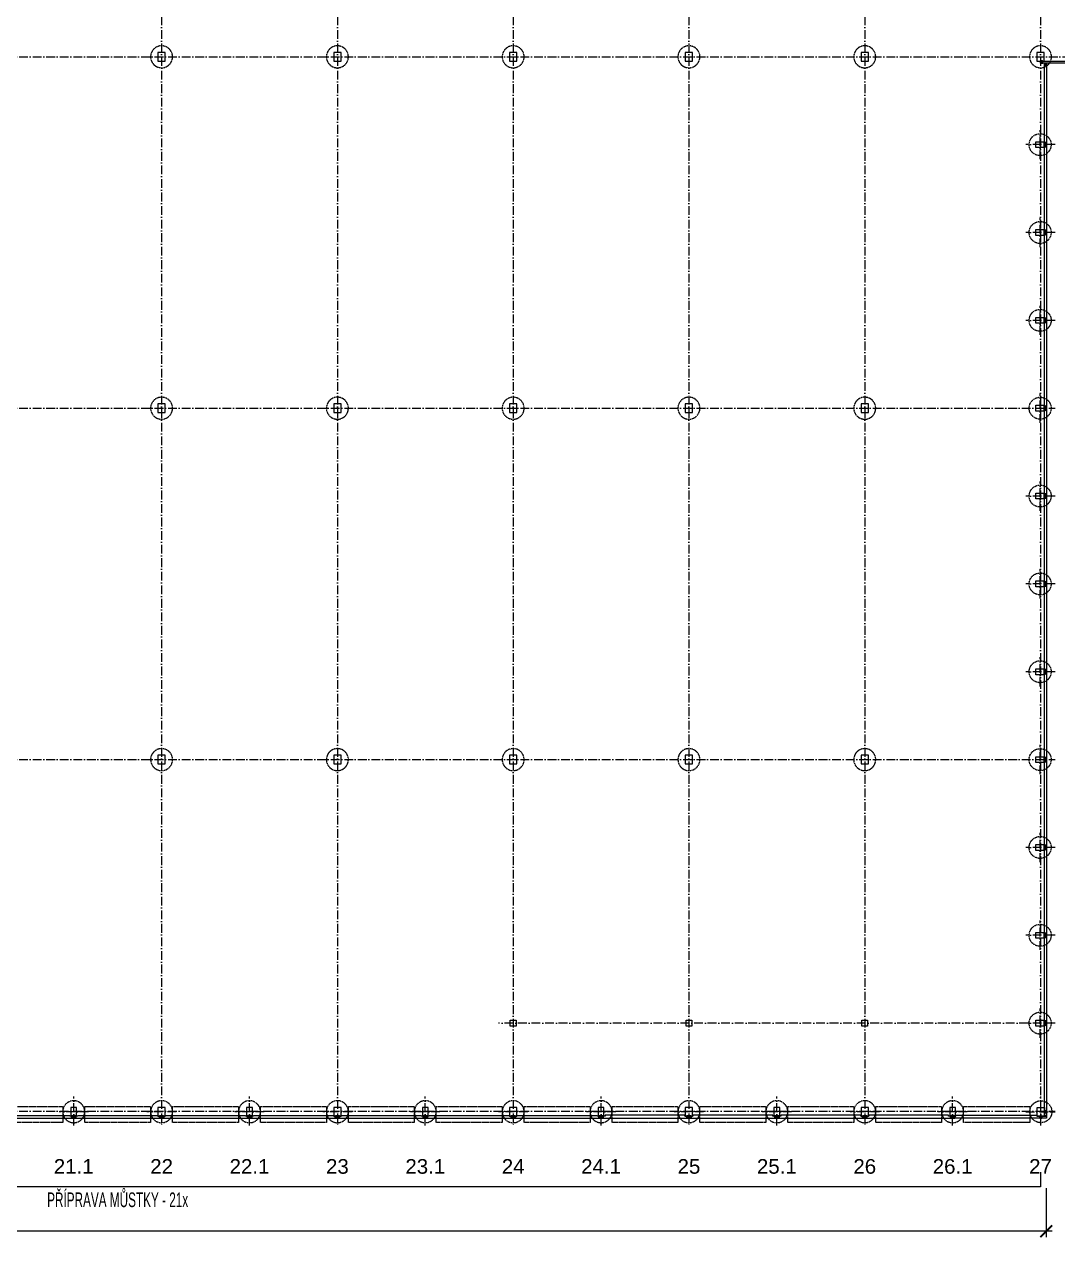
# Model space of a CAD drawing. Header units: millimetres. Extents: x 325046 to 1268204, y 1875583 to 2761998.
# Drawn here: x 948704 to 1019254, y 2216594 to 2299471 of the extents above; entities that cross this region are included whole.
import ezdxf
from ezdxf.enums import TextEntityAlignment as Align

# ---------------------------------------------------------------- set-up
doc = ezdxf.new("R2010")
doc.units = ezdxf.units.MM
doc.header["$LTSCALE"] = 100
doc.header["$PDMODE"] = 65
for name, pattern in [('ACAD_ISO10W100', [18.5, 12, -3, 0.5, -3]), ('DASHDOT', [1, 0.5, -0.25, 0, -0.25]), ('DASHED', [0.75, 0.5, -0.25])]:
    doc.linetypes.add(name, pattern=pattern)
for name, color, linetype in [('005', 9, 'Continuous'), ('025', 1, 'Continuous'), ('035', 7, 'Continuous'), ('070', 6, 'Continuous'), ('KOTY', 2, 'Continuous'), ('Kóty osové', 5, 'Continuous')]:
    doc.layers.add(name, color=color, linetype=linetype)
doc.layers.add('Objekty - osy', color=5, linetype='ACAD_ISO10W100', lineweight=20)
doc.layers.add('Popis OS', color=7, linetype='Continuous', true_color=0xbd0a5d)
doc.layers.add('Příprava na dock', color=7, linetype='Continuous', true_color=0x616161)
doc.styles.add('ARIL-TENKÝ', font='arial.ttf')
doc.dimstyles.new('400', dxfattribs={"dimscale": 400, "dimtxt": 2.5, "dimasz": 2, "dimexe": 1, "dimexo": 12, "dimgap": 1, "dimtad": 1, "dimdec": 0, "dimzin": 0, "dimdsep": 46, "dimtxsty": 'ARIL-TENKÝ', "dimblk": 'ARCHTICK', "dimcen": 4, "dimdle": 1, "dimclrd": 256, "dimclre": 256, "dimclrt": 7, "dimadec": 0, "dimazin": 0, "dimtfac": 1, "dimtdec": 0, "dimtix": 1, "dimtofl": 0, "dimtmove": 0, "dimatfit": 0, "dimldrblk": 'OBLIQUE', "dimfxl": 1, "dimtolj": 1, "dimtzin": 0, "dimlwd": -1, "dimlwe": -1, "dimarcsym": 0})
pattern_1 = [(45, (5586535.7, -4538179.3), (22.09708691, -22.09708691), [])]
pattern_2 = [(45, (5086985.628, -4743861.954), (22.09708691, -22.09708691), [])]

# ---------------------------------------------------------------- blocks, each defined once
blk = doc.blocks.new('H1 PU')
at = {"layer": 'Příprava na dock', "linetype": 'DASHED', "ltscale": 1.5}
blk.add_circle((1537736, -4876565), 750, dxfattribs=at)
blk = doc.blocks.new('ZN15_PU')
at = {"layer": '005'}
h = blk.add_hatch(dxfattribs=at)
h.set_pattern_fill('ANSI31', color=256, scale=250, angle=90)
h.set_pattern_definition(pattern_1)
edge = h.paths.add_edge_path()
edge.add_line((1326099, -5523250), (1326099, -5523131))
edge.add_line((1326099, -5523131), (1326219, -5523131))
edge.add_line((1326219, -5523133), (1326219, -5523251))
edge.add_line((1326219, -5523251), (1326099, -5523251))
h = blk.add_hatch(dxfattribs=at)
h.set_pattern_fill('ANSI31', color=256, scale=250, angle=90)
h.set_pattern_definition(pattern_1)
edge = h.paths.add_edge_path()
edge.add_line((1332059, -5523241), (1332059, -5523131))
edge.add_line((1332059, -5523131), (1331939, -5523131))
edge.add_line((1331939, -5523141), (1331939, -5523251))
edge.add_line((1331939, -5523251), (1332059, -5523251))
at = {"layer": '005', "linetype": 'DASHDOT'}
for points in [[(1326049, -5523191), (1326269, -5523191)], [(1326159, -5523301), (1326159, -5523081)], [(1332109, -5523191), (1331889, -5523191)], [(1331999, -5523301), (1331999, -5523081)]]:
    blk.add_lwpolyline(points, dxfattribs=at)
at = {"layer": '025', "linetype": 'DASHED'}
blk.add_lwpolyline([(1331329, -5523561), (1326829, -5523561), (1326829, -5522461), (1331329, -5522461)], close=True, dxfattribs=at)
at = {"layer": '025'}
for points in [[(1326099, -5523251), (1326099, -5523131), (1326219, -5523131), (1326219, -5523251), (1326099, -5523251)], [(1332059, -5523251), (1332059, -5523131), (1331939, -5523131), (1331939, -5523251), (1332059, -5523251)]]:
    blk.add_lwpolyline(points, dxfattribs=at)
at = {"layer": '035', "ltscale": 0.5}
blk.add_lwpolyline([(1326089, -5523261), (1332069, -5523261), (1332069, -5523121), (1331809, -5523121), (1331809, -5523101), (1326349, -5523101), (1326349, -5523121), (1326089, -5523121)], close=True, dxfattribs=at)
at = {"layer": '035'}
for points in [[(1326089, -5523261), (1326089, -5523121), (1326229, -5523121), (1326229, -5523261)], [(1332069, -5523261), (1332069, -5523121), (1331929, -5523121), (1331929, -5523261)]]:
    blk.add_lwpolyline(points, close=True, dxfattribs=at)
for points in [[(1326219, -5523131), (1326219, -5523121)], [(1326219, -5523131), (1326219, -5523121)], [(1326219, -5523251), (1326219, -5523261)], [(1326219, -5523251), (1326219, -5523261)], [(1331939, -5523131), (1331939, -5523121)], [(1331939, -5523131), (1331939, -5523121)], [(1331939, -5523251), (1331939, -5523261)], [(1331939, -5523251), (1331939, -5523261)]]:
    blk.add_lwpolyline(points, dxfattribs=at)
blk = doc.blocks.new('ZN21.1 PU')
at = {"layer": '005'}
h = blk.add_hatch(dxfattribs=at)
h.set_pattern_fill('ANSI31', color=256, scale=250, angle=180)
h.set_pattern_definition([(135, (757091.102, -960228.766), (22.09708691, 22.09708691), [])])
edge = h.paths.add_edge_path()
edge.add_line((1041059, -5562777), (1041169, -5562777))
edge.add_line((1041169, -5562777), (1041169, -5562657))
edge.add_line((1041169, -5562657), (1041049, -5562657))
edge.add_line((1041049, -5562657), (1041049, -5562777))
h = blk.add_hatch(dxfattribs=at)
h.set_pattern_fill('ANSI31', color=256, scale=250, angle=180)
h.set_pattern_definition([(135, (757091.102, -966198.766), (22.09708691, 22.09708691), [])])
edge = h.paths.add_edge_path()
edge.add_line((1041059, -5568747), (1041169, -5568747))
edge.add_line((1041169, -5568747), (1041169, -5568627))
edge.add_line((1041169, -5568627), (1041049, -5568627))
edge.add_line((1041049, -5568627), (1041049, -5568747))
at = {"layer": '005', "linetype": 'DASHDOT'}
for points in [[(1041109, -5562827), (1041109, -5562607)], [(1040999, -5562717), (1041219, -5562717)], [(1040999, -5568687), (1041219, -5568687)], [(1041109, -5568797), (1041109, -5568577)]]:
    blk.add_lwpolyline(points, dxfattribs=at)
at = {"layer": '025'}
for points in [[(1041049, -5562777), (1041169, -5562777), (1041169, -5562657), (1041049, -5562657), (1041049, -5562777)], [(1041049, -5568747), (1041169, -5568747), (1041169, -5568627), (1041049, -5568627), (1041049, -5568747)]]:
    blk.add_lwpolyline(points, dxfattribs=at)
at = {"layer": '035', "ltscale": 0.5}
blk.add_lwpolyline([(1041039, -5562647), (1041039, -5568967), (1041179, -5568967), (1041179, -5562647)], close=True, dxfattribs=at)
at = {"layer": '035'}
for points in [[(1041039, -5562787), (1041179, -5562787), (1041179, -5562647), (1041039, -5562647)], [(1041039, -5568757), (1041179, -5568757), (1041179, -5568617), (1041039, -5568617)]]:
    blk.add_lwpolyline(points, close=True, dxfattribs=at)
for points in [[(1041049, -5562777), (1041039, -5562777)], [(1041049, -5562777), (1041039, -5562777)], [(1041169, -5562777), (1041179, -5562777)], [(1041169, -5562777), (1041179, -5562777)], [(1041049, -5568627), (1041039, -5568627)], [(1041049, -5568627), (1041039, -5568627)], [(1041049, -5568747), (1041039, -5568747)], [(1041049, -5568747), (1041039, -5568747)], [(1041169, -5568627), (1041179, -5568627)], [(1041169, -5568627), (1041179, -5568627)], [(1041169, -5568747), (1041179, -5568747)], [(1041169, -5568747), (1041179, -5568747)]]:
    blk.add_lwpolyline(points, dxfattribs=at)
blk = doc.blocks.new('ZN9.1 PU')
at = {"layer": '005'}
h = blk.add_hatch(dxfattribs=at)
h.set_pattern_fill('ANSI31', color=256, scale=250, angle=180)
h.set_pattern_definition([(135, (757091.102, -954228.766), (22.09708691, 22.09708691), [])])
edge = h.paths.add_edge_path()
edge.add_line((1041059, -5556777), (1041169, -5556777))
edge.add_line((1041169, -5556777), (1041169, -5556657))
edge.add_line((1041169, -5556657), (1041049, -5556657))
edge.add_line((1041049, -5556657), (1041049, -5556777))
h = blk.add_hatch(dxfattribs=at)
h.set_pattern_fill('ANSI31', color=256, scale=250, angle=180)
h.set_pattern_definition([(225, (757091.102, -10165044.788), (22.09708691, -22.09708691), [])])
edge = h.paths.add_edge_path()
edge.add_line((1041059, -5562497), (1041169, -5562497))
edge.add_line((1041169, -5562497), (1041169, -5562617))
edge.add_line((1041169, -5562617), (1041049, -5562617))
edge.add_line((1041049, -5562617), (1041049, -5562497))
at = {"layer": '005', "linetype": 'DASHDOT'}
for points in [[(1040999, -5556717), (1041219, -5556717)], [(1041109, -5556827), (1041109, -5556607)], [(1040999, -5562557), (1041219, -5562557)], [(1041109, -5562447), (1041109, -5562667)]]:
    blk.add_lwpolyline(points, dxfattribs=at)
at = {"layer": '025'}
for points in [[(1041049, -5556777), (1041169, -5556777), (1041169, -5556657), (1041049, -5556657), (1041049, -5556777)], [(1041049, -5562497), (1041169, -5562497), (1041169, -5562617), (1041049, -5562617), (1041049, -5562497)]]:
    blk.add_lwpolyline(points, dxfattribs=at)
at = {"layer": '035', "ltscale": 0.5}
blk.add_lwpolyline([(1041039, -5562627), (1041039, -5556647), (1041179, -5556647), (1041179, -5562627)], close=True, dxfattribs=at)
at = {"layer": '035'}
for points in [[(1041039, -5556787), (1041179, -5556787), (1041179, -5556647), (1041039, -5556647)], [(1041039, -5562487), (1041179, -5562487), (1041179, -5562627), (1041039, -5562627)]]:
    blk.add_lwpolyline(points, close=True, dxfattribs=at)
for points in [[(1041049, -5556777), (1041039, -5556777)], [(1041049, -5556777), (1041039, -5556777)], [(1041169, -5556777), (1041179, -5556777)], [(1041169, -5556777), (1041179, -5556777)], [(1041049, -5562497), (1041039, -5562497)], [(1041049, -5562497), (1041039, -5562497)], [(1041169, -5562497), (1041179, -5562497)], [(1041169, -5562497), (1041179, -5562497)]]:
    blk.add_lwpolyline(points, dxfattribs=at)
blk = doc.blocks.new('ZN5 PU')
at = {"layer": '005'}
h = blk.add_hatch(dxfattribs=at)
h.set_pattern_fill('ANSI31', color=256, scale=250, angle=360)
h.set_pattern_definition([(45, (1147891.505, -974495.994), (-22.09708691, 22.09708691), [])])
edge = h.paths.add_edge_path()
edge.add_line((863924, -5577044), (863814, -5577044))
edge.add_line((863814, -5577044), (863814, -5576924))
edge.add_line((863814, -5576924), (863934, -5576924))
edge.add_line((863934, -5576924), (863934, -5577044))
h = blk.add_hatch(dxfattribs=at)
h.set_pattern_fill('ANSI31', color=256, scale=250, angle=360)
h.set_pattern_definition([(315, (1147891.505, -10184862.016), (-22.09708691, -22.09708691), [])])
edge = h.paths.add_edge_path()
edge.add_line((863924, -5582314), (863814, -5582314))
edge.add_line((863814, -5582314), (863814, -5582434))
edge.add_line((863814, -5582434), (863934, -5582434))
edge.add_line((863934, -5582434), (863934, -5582314))
at = {"layer": '005', "linetype": 'DASHDOT'}
for points in [[(863984, -5576984), (863764, -5576984)], [(863874, -5577094), (863874, -5576874)], [(863984, -5582374), (863764, -5582374)], [(863874, -5582264), (863874, -5582484)]]:
    blk.add_lwpolyline(points, dxfattribs=at)
at = {"layer": '025'}
for points in [[(863934, -5577044), (863814, -5577044), (863814, -5576924), (863934, -5576924), (863934, -5577044)], [(863934, -5582314), (863814, -5582314), (863814, -5582434), (863934, -5582434), (863934, -5582314)]]:
    blk.add_lwpolyline(points, dxfattribs=at)
at = {"layer": '035', "ltscale": 0.5}
blk.add_lwpolyline([(863944, -5576914), (863944, -5582444), (863804, -5582444), (863804, -5576914)], close=True, dxfattribs=at)
at = {"layer": '035'}
for points in [[(863944, -5577054), (863804, -5577054), (863804, -5576914), (863944, -5576914)], [(863944, -5582304), (863804, -5582304), (863804, -5582444), (863944, -5582444)]]:
    blk.add_lwpolyline(points, close=True, dxfattribs=at)
for points in [[(863814, -5577044), (863804, -5577044)], [(863814, -5577044), (863804, -5577044)], [(863934, -5577044), (863944, -5577044)], [(863934, -5577044), (863944, -5577044)], [(863814, -5582314), (863804, -5582314)], [(863814, -5582314), (863804, -5582314)], [(863934, -5582314), (863944, -5582314)], [(863934, -5582314), (863944, -5582314)]]:
    blk.add_lwpolyline(points, dxfattribs=at)
blk = doc.blocks.new('ZN205')
at = {"layer": '005'}
h = blk.add_hatch(dxfattribs=at)
h.set_pattern_fill('ANSI31', color=256, scale=250, angle=90)
h.set_pattern_definition(pattern_2)
edge = h.paths.add_edge_path()
edge.add_line((826549, -5728933), (826549, -5728814))
edge.add_line((826549, -5728814), (826669, -5728814))
edge.add_line((826669, -5728815), (826669, -5728934))
edge.add_line((826669, -5728934), (826549, -5728934))
h = blk.add_hatch(dxfattribs=at)
h.set_pattern_fill('ANSI31', color=256, scale=250, angle=90)
h.set_pattern_definition(pattern_2)
edge = h.paths.add_edge_path()
edge.add_line((832509, -5728924), (832509, -5728814))
edge.add_line((832509, -5728814), (832389, -5728814))
edge.add_line((832389, -5728824), (832389, -5728934))
edge.add_line((832389, -5728934), (832509, -5728934))
at = {"layer": '005', "linetype": 'DASHDOT'}
for points in [[(826499, -5728874), (826719, -5728874)], [(826609, -5728984), (826609, -5728764)], [(832559, -5728874), (832339, -5728874)], [(832449, -5728984), (832449, -5728764)]]:
    blk.add_lwpolyline(points, dxfattribs=at)
at = {"layer": '025', "linetype": 'DASHED'}
blk.add_lwpolyline([(831779, -5729244), (827279, -5729244), (827279, -5728144), (831779, -5728144)], close=True, dxfattribs=at)
at = {"layer": '025'}
for points in [[(826549, -5728934), (826549, -5728814), (826669, -5728814), (826669, -5728934), (826549, -5728934)], [(832509, -5728934), (832509, -5728814), (832389, -5728814), (832389, -5728934), (832509, -5728934)]]:
    blk.add_lwpolyline(points, dxfattribs=at)
at = {"layer": '035', "ltscale": 0.5}
blk.add_lwpolyline([(826539, -5728944), (832519, -5728944), (832519, -5728804), (832259, -5728804), (832259, -5728744), (826799, -5728744), (826799, -5728804), (826539, -5728804)], close=True, dxfattribs=at)
at = {"layer": '035'}
for points in [[(826539, -5728944), (826539, -5728804), (826679, -5728804), (826679, -5728944)], [(832519, -5728944), (832519, -5728804), (832379, -5728804), (832379, -5728944)]]:
    blk.add_lwpolyline(points, close=True, dxfattribs=at)
for points in [[(826669, -5728814), (826669, -5728804)], [(826669, -5728814), (826669, -5728804)], [(826669, -5728934), (826669, -5728944)], [(826669, -5728934), (826669, -5728944)], [(832389, -5728814), (832389, -5728804)], [(832389, -5728814), (832389, -5728804)], [(832389, -5728934), (832389, -5728944)], [(832389, -5728934), (832389, -5728944)]]:
    blk.add_lwpolyline(points, dxfattribs=at)
blk = doc.blocks.new('ZN206')
at = {"layer": '005'}
h = blk.add_hatch(dxfattribs=at)
h.set_pattern_fill('ANSI31', color=256, scale=250, angle=270)
h.set_pattern_definition([(225, (-3739879.244, -6012891.742), (-22.09708691, 22.09708691), [])])
edge = h.paths.add_edge_path()
edge.add_line((862669, -5728924), (862669, -5728814))
edge.add_line((862669, -5728814), (862549, -5728814))
edge.add_line((862549, -5728814), (862549, -5728934))
edge.add_line((862549, -5728934), (862669, -5728934))
h = blk.add_hatch(dxfattribs=at)
h.set_pattern_fill('ANSI31', color=256, scale=250, angle=270)
h.set_pattern_definition([(225, (-3733934.244, -6012891.742), (-22.09708691, 22.09708691), [])])
edge = h.paths.add_edge_path()
edge.add_line((868614, -5728924), (868614, -5728814))
edge.add_line((868614, -5728814), (868494, -5728814))
edge.add_line((868494, -5728814), (868494, -5728934))
edge.add_line((868494, -5728934), (868614, -5728934))
at = {"layer": '005', "linetype": 'DASHDOT'}
for points in [[(862719, -5728874), (862499, -5728874)], [(862609, -5728984), (862609, -5728764)], [(868664, -5728874), (868444, -5728874)], [(868554, -5728984), (868554, -5728764)]]:
    blk.add_lwpolyline(points, dxfattribs=at)
at = {"layer": '025', "linetype": 'DASHED'}
blk.add_lwpolyline([(867804, -5729244), (863279, -5729244), (863279, -5728144), (867804, -5728144)], close=True, dxfattribs=at)
at = {"layer": '025'}
for points in [[(862669, -5728934), (862669, -5728814), (862549, -5728814), (862549, -5728934), (862669, -5728934)], [(868614, -5728934), (868614, -5728814), (868494, -5728814), (868494, -5728934), (868614, -5728934)]]:
    blk.add_lwpolyline(points, dxfattribs=at)
at = {"layer": '035', "ltscale": 0.5}
blk.add_lwpolyline([(868944, -5728944), (862539, -5728944), (862539, -5728804), (862749, -5728804), (862749, -5728744), (868284, -5728744), (868284, -5728804), (868944, -5728804)], close=True, dxfattribs=at)
at = {"layer": '035'}
for points in [[(862679, -5728944), (862679, -5728804), (862539, -5728804), (862539, -5728944)], [(868624, -5728944), (868624, -5728804), (868484, -5728804), (868484, -5728944)]]:
    blk.add_lwpolyline(points, close=True, dxfattribs=at)
for points in [[(862669, -5728814), (862669, -5728804)], [(862669, -5728814), (862669, -5728804)], [(862669, -5728934), (862669, -5728944)], [(862669, -5728934), (862669, -5728944)], [(868494, -5728814), (868494, -5728804)], [(868494, -5728814), (868494, -5728804)], [(868494, -5728934), (868494, -5728944)], [(868494, -5728934), (868494, -5728944)], [(868614, -5728814), (868614, -5728804)], [(868614, -5728814), (868614, -5728804)], [(868614, -5728934), (868614, -5728944)], [(868614, -5728934), (868614, -5728944)]]:
    blk.add_lwpolyline(points, dxfattribs=at)
blk = doc.blocks.new('_ARCHTICK')
at = {"color": 0, "linetype": 'ByBlock', "const_width": 0.15}
blk.add_lwpolyline([(-0.5, -0.5), (0.5, 0.5)], dxfattribs=at)
blk = doc.blocks.new('*D1563')
at = {"layer": 'Defpoints', "color": 0, "transparency": 16777216}
for p in [(705684, 2224779), (1018474, 2224779), (705684, 2217036)]:
    blk.add_point(p, dxfattribs=at)
at = {"layer": 'Kóty osové', "transparency": 16777216}
for p, q in [((705684, 2219979), (705684, 2216636)), ((1018474, 2219979), (1018474, 2216636)), ((1018874, 2217036), (705284, 2217036))]:
    blk.add_line(p, q, dxfattribs=at)
at = {"layer": 'Kóty osové', "transparency": 16777216, "xscale": 800, "yscale": 800, "zscale": 800, "rotation": 180}
blk.add_blockref('_ARCHTICK', (705684, 2217036), dxfattribs=at)
at = {"layer": 'Kóty osové', "transparency": 16777216, "xscale": 800, "yscale": 800, "zscale": 800}
blk.add_blockref('_ARCHTICK', (1018474, 2217036), dxfattribs=at)
at = {"layer": 'Kóty osové', "color": 7, "transparency": 16777216, "insert": (862079, 2217947), "char_height": 1000, "attachment_point": 5, "style": 'ARIL-TENKÝ'}
blk.add_mtext('\\A1;312790', dxfattribs=at)
blk = doc.blocks.new('_Oblique')
at = {"color": 0, "lineweight": -2}
blk.add_line((-0.5, -0.5), (0.5, 0.5), dxfattribs=at)

msp = doc.modelspace()

# ---------------------------------------------------------------- linework, layer by layer
at = {"layer": '025', "linetype": 'DASHED', "ltscale": 0.8}
for points in [[(1018098.7, 2296977.1), (1018098.7, 2296969.1), (1018218.7, 2296969.1), (1018218.7, 2296977.1)], [(1018218.7, 2296977.1), (1018218.7, 2296969.1), (1018098.7, 2296969.1), (1018098.7, 2296977.1)], [(1018098.7, 2296977.1), (1018098.7, 2296969.1), (1018218.7, 2296969.1), (1018218.7, 2296977.1)], [(1018218.7, 2296977.1), (1018218.7, 2296969.1), (1018098.7, 2296969.1), (1018098.7, 2296977.1)], [(1018325.7, 2291109.1), (1018333.7, 2291109.1), (1018333.7, 2291389.1), (1018325.7, 2291389.1)], [(1018325.7, 2291389.1), (1018333.7, 2291389.1), (1018333.7, 2291109.1), (1018325.7, 2291109.1)], [(1018325.7, 2291109.1), (1018333.7, 2291109.1), (1018333.7, 2291389.1), (1018325.7, 2291389.1)], [(1018325.7, 2291389.1), (1018333.7, 2291389.1), (1018333.7, 2291109.1), (1018325.7, 2291109.1)], [(1018325.7, 2285109.1), (1018333.7, 2285109.1), (1018333.7, 2285389.1), (1018325.7, 2285389.1)], [(1018325.7, 2285389.1), (1018333.7, 2285389.1), (1018333.7, 2285109.1), (1018325.7, 2285109.1)], [(1018325.7, 2285109.1), (1018333.7, 2285109.1), (1018333.7, 2285389.1), (1018325.7, 2285389.1)], [(1018325.7, 2285389.1), (1018333.7, 2285389.1), (1018333.7, 2285109.1), (1018325.7, 2285109.1)], [(1018325.7, 2279109.1), (1018333.7, 2279109.1), (1018333.7, 2279389.1), (1018325.7, 2279389.1)], [(1018325.7, 2279389.1), (1018333.7, 2279389.1), (1018333.7, 2279109.1), (1018325.7, 2279109.1)], [(1018325.7, 2279109.1), (1018333.7, 2279109.1), (1018333.7, 2279389.1), (1018325.7, 2279389.1)], [(1018325.7, 2279389.1), (1018333.7, 2279389.1), (1018333.7, 2279109.1), (1018325.7, 2279109.1)], [(1018325.7, 2273109.1), (1018333.7, 2273109.1), (1018333.7, 2273389.1), (1018325.7, 2273389.1)], [(1018325.7, 2273389.1), (1018333.7, 2273389.1), (1018333.7, 2273109.1), (1018325.7, 2273109.1)], [(1018325.7, 2273109.1), (1018333.7, 2273109.1), (1018333.7, 2273389.1), (1018325.7, 2273389.1)], [(1018325.7, 2273389.1), (1018333.7, 2273389.1), (1018333.7, 2273109.1), (1018325.7, 2273109.1)], [(1018325.7, 2267109.1), (1018333.7, 2267109.1), (1018333.7, 2267389.1), (1018325.7, 2267389.1)], [(1018325.7, 2267389.1), (1018333.7, 2267389.1), (1018333.7, 2267109.1), (1018325.7, 2267109.1)], [(1018325.7, 2267109.1), (1018333.7, 2267109.1), (1018333.7, 2267389.1), (1018325.7, 2267389.1)], [(1018325.7, 2267389.1), (1018333.7, 2267389.1), (1018333.7, 2267109.1), (1018325.7, 2267109.1)], [(1018325.7, 2261109.1), (1018333.7, 2261109.1), (1018333.7, 2261389.1), (1018325.7, 2261389.1)], [(1018325.7, 2261389.1), (1018333.7, 2261389.1), (1018333.7, 2261109.1), (1018325.7, 2261109.1)], [(1018325.7, 2261109.1), (1018333.7, 2261109.1), (1018333.7, 2261389.1), (1018325.7, 2261389.1)], [(1018325.7, 2261389.1), (1018333.7, 2261389.1), (1018333.7, 2261109.1), (1018325.7, 2261109.1)], [(1018325.7, 2255109.1), (1018333.7, 2255109.1), (1018333.7, 2255389.1), (1018325.7, 2255389.1)], [(1018325.7, 2255389.1), (1018333.7, 2255389.1), (1018333.7, 2255109.1), (1018325.7, 2255109.1)], [(1018325.7, 2255109.1), (1018333.7, 2255109.1), (1018333.7, 2255389.1), (1018325.7, 2255389.1)], [(1018325.7, 2255389.1), (1018333.7, 2255389.1), (1018333.7, 2255109.1), (1018325.7, 2255109.1)], [(1018325.7, 2249109.1), (1018333.7, 2249109.1), (1018333.7, 2249389.1), (1018325.7, 2249389.1)], [(1018325.7, 2249389.1), (1018333.7, 2249389.1), (1018333.7, 2249109.1), (1018325.7, 2249109.1)], [(1018325.7, 2249109.1), (1018333.7, 2249109.1), (1018333.7, 2249389.1), (1018325.7, 2249389.1)], [(1018325.7, 2249389.1), (1018333.7, 2249389.1), (1018333.7, 2249109.1), (1018325.7, 2249109.1)], [(1018325.7, 2243109.1), (1018333.7, 2243109.1), (1018333.7, 2243389.1), (1018325.7, 2243389.1)], [(1018325.7, 2243389.1), (1018333.7, 2243389.1), (1018333.7, 2243109.1), (1018325.7, 2243109.1)], [(1018325.7, 2243109.1), (1018333.7, 2243109.1), (1018333.7, 2243389.1), (1018325.7, 2243389.1)], [(1018325.7, 2243389.1), (1018333.7, 2243389.1), (1018333.7, 2243109.1), (1018325.7, 2243109.1)], [(1018325.7, 2237109.1), (1018333.7, 2237109.1), (1018333.7, 2237389.1), (1018325.7, 2237389.1)], [(1018325.7, 2237389.1), (1018333.7, 2237389.1), (1018333.7, 2237109.1), (1018325.7, 2237109.1)], [(1018325.7, 2237109.1), (1018333.7, 2237109.1), (1018333.7, 2237389.1), (1018325.7, 2237389.1)], [(1018325.7, 2237389.1), (1018333.7, 2237389.1), (1018333.7, 2237109.1), (1018325.7, 2237109.1)], [(1018325.7, 2231109.1), (1018333.7, 2231109.1), (1018333.7, 2231389.1), (1018325.7, 2231389.1)], [(1018325.7, 2231389.1), (1018333.7, 2231389.1), (1018333.7, 2231109.1), (1018325.7, 2231109.1)], [(1018325.7, 2231109.1), (1018333.7, 2231109.1), (1018333.7, 2231389.1), (1018325.7, 2231389.1)], [(1018325.7, 2231389.1), (1018333.7, 2231389.1), (1018333.7, 2231109.1), (1018325.7, 2231109.1)], [(1018325.7, 2225259.1), (1018333.7, 2225259.1), (1018333.7, 2225139.1), (1018325.7, 2225139.1)], [(1018325.7, 2225139.1), (1018333.7, 2225139.1), (1018333.7, 2225259.1), (1018325.7, 2225259.1)], [(1018325.7, 2225259.1), (1018333.7, 2225259.1), (1018333.7, 2225139.1), (1018325.7, 2225139.1)], [(1018325.7, 2225139.1), (1018333.7, 2225139.1), (1018333.7, 2225259.1), (1018325.7, 2225259.1)], [(952218.7, 2224927.1), (952218.7, 2224919.1), (951938.7, 2224919.1), (951938.7, 2224927.1)], [(952218.7, 2224927.1), (952218.7, 2224919.1), (951938.7, 2224919.1), (951938.7, 2224927.1)], [(958218.7, 2224927.1), (958218.7, 2224919.1), (957938.7, 2224919.1), (957938.7, 2224927.1)], [(958218.7, 2224927.1), (958218.7, 2224919.1), (957938.7, 2224919.1), (957938.7, 2224927.1)], [(964218.7, 2224927.1), (964218.7, 2224919.1), (963938.7, 2224919.1), (963938.7, 2224927.1)], [(964218.7, 2224927.1), (964218.7, 2224919.1), (963938.7, 2224919.1), (963938.7, 2224927.1)], [(970218.7, 2224927.1), (970218.7, 2224919.1), (969938.7, 2224919.1), (969938.7, 2224927.1)], [(970218.7, 2224927.1), (970218.7, 2224919.1), (969938.7, 2224919.1), (969938.7, 2224927.1)], [(976218.7, 2224927.1), (976218.7, 2224919.1), (975938.7, 2224919.1), (975938.7, 2224927.1)], [(976218.7, 2224927.1), (976218.7, 2224919.1), (975938.7, 2224919.1), (975938.7, 2224927.1)], [(982218.7, 2224927.1), (982218.7, 2224919.1), (981938.7, 2224919.1), (981938.7, 2224927.1)], [(982218.7, 2224927.1), (982218.7, 2224919.1), (981938.7, 2224919.1), (981938.7, 2224927.1)], [(988218.7, 2224927.1), (988218.7, 2224919.1), (987938.7, 2224919.1), (987938.7, 2224927.1)], [(988218.7, 2224927.1), (988218.7, 2224919.1), (987938.7, 2224919.1), (987938.7, 2224927.1)], [(994218.7, 2224927.1), (994218.7, 2224919.1), (993938.7, 2224919.1), (993938.7, 2224927.1)], [(994218.7, 2224927.1), (994218.7, 2224919.1), (993938.7, 2224919.1), (993938.7, 2224927.1)], [(1000218.7, 2224927.1), (1000218.7, 2224919.1), (999938.7, 2224919.1), (999938.7, 2224927.1)], [(1000218.7, 2224927.1), (1000218.7, 2224919.1), (999938.7, 2224919.1), (999938.7, 2224927.1)], [(1006218.7, 2224927.1), (1006218.7, 2224919.1), (1005938.7, 2224919.1), (1005938.7, 2224927.1)], [(1006218.7, 2224927.1), (1006218.7, 2224919.1), (1005938.7, 2224919.1), (1005938.7, 2224927.1)], [(1012218.7, 2224927.1), (1012218.7, 2224919.1), (1011938.7, 2224919.1), (1011938.7, 2224927.1)], [(1012218.7, 2224927.1), (1012218.7, 2224919.1), (1011938.7, 2224919.1), (1011938.7, 2224927.1)]]:
    msp.add_lwpolyline(points, close=True, dxfattribs=at)
at = {"layer": '035', "linetype": 'DASHED', "ltscale": 0.8}
for points in [[(1018228.7, 2296949.1), (1018218.7, 2296969.1), (1018098.7, 2296969.1), (1018088.7, 2296949.1)], [(1018088.7, 2296949.1), (1018098.7, 2296969.1), (1018218.7, 2296969.1), (1018228.7, 2296949.1)], [(1018228.7, 2296949.1), (1018218.7, 2296969.1), (1018098.7, 2296969.1), (1018088.7, 2296949.1)], [(1018088.7, 2296949.1), (1018098.7, 2296969.1), (1018218.7, 2296969.1), (1018228.7, 2296949.1)], [(1018353.7, 2291399.1), (1018333.7, 2291389.1), (1018333.7, 2291109.1), (1018353.7, 2291099.1)], [(1018353.7, 2291099.1), (1018333.7, 2291109.1), (1018333.7, 2291389.1), (1018353.7, 2291399.1)], [(1018353.7, 2291399.1), (1018333.7, 2291389.1), (1018333.7, 2291109.1), (1018353.7, 2291099.1)], [(1018353.7, 2291099.1), (1018333.7, 2291109.1), (1018333.7, 2291389.1), (1018353.7, 2291399.1)], [(1018353.7, 2285399.1), (1018333.7, 2285389.1), (1018333.7, 2285109.1), (1018353.7, 2285099.1)], [(1018353.7, 2285099.1), (1018333.7, 2285109.1), (1018333.7, 2285389.1), (1018353.7, 2285399.1)], [(1018353.7, 2285399.1), (1018333.7, 2285389.1), (1018333.7, 2285109.1), (1018353.7, 2285099.1)], [(1018353.7, 2285099.1), (1018333.7, 2285109.1), (1018333.7, 2285389.1), (1018353.7, 2285399.1)], [(1018353.7, 2279399.1), (1018333.7, 2279389.1), (1018333.7, 2279109.1), (1018353.7, 2279099.1)], [(1018353.7, 2279099.1), (1018333.7, 2279109.1), (1018333.7, 2279389.1), (1018353.7, 2279399.1)], [(1018353.7, 2279399.1), (1018333.7, 2279389.1), (1018333.7, 2279109.1), (1018353.7, 2279099.1)], [(1018353.7, 2279099.1), (1018333.7, 2279109.1), (1018333.7, 2279389.1), (1018353.7, 2279399.1)], [(1018353.7, 2273399.1), (1018333.7, 2273389.1), (1018333.7, 2273109.1), (1018353.7, 2273099.1)], [(1018353.7, 2273099.1), (1018333.7, 2273109.1), (1018333.7, 2273389.1), (1018353.7, 2273399.1)], [(1018353.7, 2273399.1), (1018333.7, 2273389.1), (1018333.7, 2273109.1), (1018353.7, 2273099.1)], [(1018353.7, 2273099.1), (1018333.7, 2273109.1), (1018333.7, 2273389.1), (1018353.7, 2273399.1)], [(1018353.7, 2267399.1), (1018333.7, 2267389.1), (1018333.7, 2267109.1), (1018353.7, 2267099.1)], [(1018353.7, 2267099.1), (1018333.7, 2267109.1), (1018333.7, 2267389.1), (1018353.7, 2267399.1)], [(1018353.7, 2267399.1), (1018333.7, 2267389.1), (1018333.7, 2267109.1), (1018353.7, 2267099.1)], [(1018353.7, 2267099.1), (1018333.7, 2267109.1), (1018333.7, 2267389.1), (1018353.7, 2267399.1)], [(1018353.7, 2261399.1), (1018333.7, 2261389.1), (1018333.7, 2261109.1), (1018353.7, 2261099.1)], [(1018353.7, 2261099.1), (1018333.7, 2261109.1), (1018333.7, 2261389.1), (1018353.7, 2261399.1)], [(1018353.7, 2261399.1), (1018333.7, 2261389.1), (1018333.7, 2261109.1), (1018353.7, 2261099.1)], [(1018353.7, 2261099.1), (1018333.7, 2261109.1), (1018333.7, 2261389.1), (1018353.7, 2261399.1)], [(1018353.7, 2255399.1), (1018333.7, 2255389.1), (1018333.7, 2255109.1), (1018353.7, 2255099.1)], [(1018353.7, 2255099.1), (1018333.7, 2255109.1), (1018333.7, 2255389.1), (1018353.7, 2255399.1)], [(1018353.7, 2255399.1), (1018333.7, 2255389.1), (1018333.7, 2255109.1), (1018353.7, 2255099.1)], [(1018353.7, 2255099.1), (1018333.7, 2255109.1), (1018333.7, 2255389.1), (1018353.7, 2255399.1)], [(1018353.7, 2249399.1), (1018333.7, 2249389.1), (1018333.7, 2249109.1), (1018353.7, 2249099.1)], [(1018353.7, 2249099.1), (1018333.7, 2249109.1), (1018333.7, 2249389.1), (1018353.7, 2249399.1)], [(1018353.7, 2249399.1), (1018333.7, 2249389.1), (1018333.7, 2249109.1), (1018353.7, 2249099.1)], [(1018353.7, 2249099.1), (1018333.7, 2249109.1), (1018333.7, 2249389.1), (1018353.7, 2249399.1)], [(1018353.7, 2243399.1), (1018333.7, 2243389.1), (1018333.7, 2243109.1), (1018353.7, 2243099.1)], [(1018353.7, 2243099.1), (1018333.7, 2243109.1), (1018333.7, 2243389.1), (1018353.7, 2243399.1)], [(1018353.7, 2243399.1), (1018333.7, 2243389.1), (1018333.7, 2243109.1), (1018353.7, 2243099.1)], [(1018353.7, 2243099.1), (1018333.7, 2243109.1), (1018333.7, 2243389.1), (1018353.7, 2243399.1)], [(1018353.7, 2237399.1), (1018333.7, 2237389.1), (1018333.7, 2237109.1), (1018353.7, 2237099.1)], [(1018353.7, 2237099.1), (1018333.7, 2237109.1), (1018333.7, 2237389.1), (1018353.7, 2237399.1)], [(1018353.7, 2237399.1), (1018333.7, 2237389.1), (1018333.7, 2237109.1), (1018353.7, 2237099.1)], [(1018353.7, 2237099.1), (1018333.7, 2237109.1), (1018333.7, 2237389.1), (1018353.7, 2237399.1)], [(1018353.7, 2231399.1), (1018333.7, 2231389.1), (1018333.7, 2231109.1), (1018353.7, 2231099.1)], [(1018353.7, 2231099.1), (1018333.7, 2231109.1), (1018333.7, 2231389.1), (1018353.7, 2231399.1)], [(1018353.7, 2231399.1), (1018333.7, 2231389.1), (1018333.7, 2231109.1), (1018353.7, 2231099.1)], [(1018353.7, 2231099.1), (1018333.7, 2231109.1), (1018333.7, 2231389.1), (1018353.7, 2231399.1)], [(1018353.7, 2225129.1), (1018333.7, 2225139.1), (1018333.7, 2225259.1), (1018353.7, 2225269.1)], [(1018353.7, 2225269.1), (1018333.7, 2225259.1), (1018333.7, 2225139.1), (1018353.7, 2225129.1)], [(1018353.7, 2225129.1), (1018333.7, 2225139.1), (1018333.7, 2225259.1), (1018353.7, 2225269.1)], [(1018353.7, 2225269.1), (1018333.7, 2225259.1), (1018333.7, 2225139.1), (1018353.7, 2225129.1)], [(951928.7, 2224899.1), (951938.7, 2224919.1), (952218.7, 2224919.1), (952228.7, 2224899.1)], [(951928.7, 2224899.1), (951938.7, 2224919.1), (952218.7, 2224919.1), (952228.7, 2224899.1)], [(957928.7, 2224899.1), (957938.7, 2224919.1), (958218.7, 2224919.1), (958228.7, 2224899.1)], [(957928.7, 2224899.1), (957938.7, 2224919.1), (958218.7, 2224919.1), (958228.7, 2224899.1)], [(963928.7, 2224899.1), (963938.7, 2224919.1), (964218.7, 2224919.1), (964228.7, 2224899.1)], [(963928.7, 2224899.1), (963938.7, 2224919.1), (964218.7, 2224919.1), (964228.7, 2224899.1)], [(969928.7, 2224899.1), (969938.7, 2224919.1), (970218.7, 2224919.1), (970228.7, 2224899.1)], [(969928.7, 2224899.1), (969938.7, 2224919.1), (970218.7, 2224919.1), (970228.7, 2224899.1)], [(975928.7, 2224899.1), (975938.7, 2224919.1), (976218.7, 2224919.1), (976228.7, 2224899.1)], [(975928.7, 2224899.1), (975938.7, 2224919.1), (976218.7, 2224919.1), (976228.7, 2224899.1)], [(981928.7, 2224899.1), (981938.7, 2224919.1), (982218.7, 2224919.1), (982228.7, 2224899.1)], [(981928.7, 2224899.1), (981938.7, 2224919.1), (982218.7, 2224919.1), (982228.7, 2224899.1)], [(987928.7, 2224899.1), (987938.7, 2224919.1), (988218.7, 2224919.1), (988228.7, 2224899.1)], [(987928.7, 2224899.1), (987938.7, 2224919.1), (988218.7, 2224919.1), (988228.7, 2224899.1)], [(993928.7, 2224899.1), (993938.7, 2224919.1), (994218.7, 2224919.1), (994228.7, 2224899.1)], [(993928.7, 2224899.1), (993938.7, 2224919.1), (994218.7, 2224919.1), (994228.7, 2224899.1)], [(999928.7, 2224899.1), (999938.7, 2224919.1), (1000218.7, 2224919.1), (1000228.7, 2224899.1)], [(999928.7, 2224899.1), (999938.7, 2224919.1), (1000218.7, 2224919.1), (1000228.7, 2224899.1)], [(1005928.7, 2224899.1), (1005938.7, 2224919.1), (1006218.7, 2224919.1), (1006228.7, 2224899.1)], [(1005928.7, 2224899.1), (1005938.7, 2224919.1), (1006218.7, 2224919.1), (1006228.7, 2224899.1)], [(1011928.7, 2224899.1), (1011938.7, 2224919.1), (1012218.7, 2224919.1), (1012228.7, 2224899.1)], [(1011928.7, 2224899.1), (1011938.7, 2224919.1), (1012218.7, 2224919.1), (1012228.7, 2224899.1)]]:
    msp.add_lwpolyline(points, dxfattribs=at)
at = {"layer": '070', "ltscale": 0.5}
for points in [[(957828.7, 2296949.1), (958328.7, 2296949.1), (958328.7, 2297549.1), (957828.7, 2297549.1)], [(969828.7, 2296949.1), (970328.7, 2296949.1), (970328.7, 2297549.1), (969828.7, 2297549.1)], [(981828.7, 2296949.1), (982328.7, 2296949.1), (982328.7, 2297549.1), (981828.7, 2297549.1)], [(993828.7, 2296949.1), (994328.7, 2296949.1), (994328.7, 2297549.1), (993828.7, 2297549.1)], [(1005828.7, 2296949.1), (1006328.7, 2296949.1), (1006328.7, 2297549.1), (1005828.7, 2297549.1)], [(1017828.7, 2296949.1), (1018328.7, 2296949.1), (1018328.7, 2297549.1), (1017828.7, 2297549.1)], [(1017753.7, 2291049.1), (1017753.7, 2291449.1), (1018353.7, 2291449.1), (1018353.7, 2291049.1)], [(1017753.7, 2285049.1), (1017753.7, 2285449.1), (1018353.7, 2285449.1), (1018353.7, 2285049.1)], [(1017753.7, 2279049.1), (1017753.7, 2279449.1), (1018353.7, 2279449.1), (1018353.7, 2279049.1)], [(957828.7, 2272949.1), (958328.7, 2272949.1), (958328.7, 2273549.1), (957828.7, 2273549.1)], [(969828.7, 2272949.1), (970328.7, 2272949.1), (970328.7, 2273549.1), (969828.7, 2273549.1)], [(981828.7, 2272949.1), (982328.7, 2272949.1), (982328.7, 2273549.1), (981828.7, 2273549.1)], [(993828.7, 2272949.1), (994328.7, 2272949.1), (994328.7, 2273549.1), (993828.7, 2273549.1)], [(1005828.7, 2272949.1), (1006328.7, 2272949.1), (1006328.7, 2273549.1), (1005828.7, 2273549.1)], [(1017753.7, 2273049.1), (1017753.7, 2273449.1), (1018353.7, 2273449.1), (1018353.7, 2273049.1)], [(1017753.7, 2267049.1), (1017753.7, 2267449.1), (1018353.7, 2267449.1), (1018353.7, 2267049.1)], [(1017753.7, 2261049.1), (1017753.7, 2261449.1), (1018353.7, 2261449.1), (1018353.7, 2261049.1)], [(1017753.7, 2255049.1), (1017753.7, 2255449.1), (1018353.7, 2255449.1), (1018353.7, 2255049.1)], [(957828.7, 2248949.1), (958328.7, 2248949.1), (958328.7, 2249549.1), (957828.7, 2249549.1)], [(969828.7, 2248949.1), (970328.7, 2248949.1), (970328.7, 2249549.1), (969828.7, 2249549.1)], [(981828.7, 2248949.1), (982328.7, 2248949.1), (982328.7, 2249549.1), (981828.7, 2249549.1)], [(993828.7, 2248949.1), (994328.7, 2248949.1), (994328.7, 2249549.1), (993828.7, 2249549.1)], [(1005828.7, 2248949.1), (1006328.7, 2248949.1), (1006328.7, 2249549.1), (1005828.7, 2249549.1)], [(1017753.7, 2249049.1), (1017753.7, 2249449.1), (1018353.7, 2249449.1), (1018353.7, 2249049.1)], [(1017753.7, 2243049.1), (1017753.7, 2243449.1), (1018353.7, 2243449.1), (1018353.7, 2243049.1)], [(1017753.7, 2237049.1), (1017753.7, 2237449.1), (1018353.7, 2237449.1), (1018353.7, 2237049.1)], [(982278.7, 2231049.1), (981878.7, 2231049.1), (981878.7, 2231449.1), (982278.7, 2231449.1)], [(994278.7, 2231049.1), (993878.7, 2231049.1), (993878.7, 2231449.1), (994278.7, 2231449.1)], [(1006278.7, 2231049.1), (1005878.7, 2231049.1), (1005878.7, 2231449.1), (1006278.7, 2231449.1)], [(1017753.7, 2231049.1), (1017753.7, 2231449.1), (1018353.7, 2231449.1), (1018353.7, 2231049.1)], [(952278.7, 2225499.1), (951878.7, 2225499.1), (951878.7, 2224899.1), (952278.7, 2224899.1)], [(957828.7, 2224899.1), (958328.7, 2224899.1), (958328.7, 2225499.1), (957828.7, 2225499.1)], [(964278.7, 2225499.1), (963878.7, 2225499.1), (963878.7, 2224899.1), (964278.7, 2224899.1)], [(969828.7, 2224899.1), (970328.7, 2224899.1), (970328.7, 2225499.1), (969828.7, 2225499.1)], [(976278.7, 2225499.1), (975878.7, 2225499.1), (975878.7, 2224899.1), (976278.7, 2224899.1)], [(981828.7, 2224899.1), (982328.7, 2224899.1), (982328.7, 2225499.1), (981828.7, 2225499.1)], [(988278.7, 2225499.1), (987878.7, 2225499.1), (987878.7, 2224899.1), (988278.7, 2224899.1)], [(993828.7, 2224899.1), (994328.7, 2224899.1), (994328.7, 2225499.1), (993828.7, 2225499.1)], [(1000278.7, 2225499.1), (999878.7, 2225499.1), (999878.7, 2224899.1), (1000278.7, 2224899.1)], [(1005828.7, 2224899.1), (1006328.7, 2224899.1), (1006328.7, 2225499.1), (1005828.7, 2225499.1)], [(1012278.7, 2225499.1), (1011878.7, 2225499.1), (1011878.7, 2224899.1), (1012278.7, 2224899.1)], [(1018353.7, 2224899.1), (1017853.7, 2224899.1), (1017853.7, 2225499.1), (1018353.7, 2225499.1)]]:
    msp.add_lwpolyline(points, close=True, dxfattribs=at)
at = {"layer": 'Defpoints', "color": 4}
msp.add_lwpolyline([(1018078.7, 2221076.8), (1018078.7, 2220076.8), (892078.7, 2220076.8), (892078.7, 2221076.8)], dxfattribs=at)
at = {"layer": 'Objekty - osy', "ltscale": 0.5}
for points in [[(958078.7, 2346249.1), (958078.7, 2224249.1)], [(970078.7, 2346249.1), (970078.7, 2224249.1)], [(982078.7, 2346249.1), (982078.7, 2224249.1)], [(994078.7, 2346249.1), (994078.7, 2224249.1)], [(1006078.7, 2346249.1), (1006078.7, 2224249.1)], [(1018078.7, 2346249.1), (1018078.7, 2224249.1)], [(705078.7, 2297249.1), (1079078.7, 2297249.1)], [(1018053.7, 2290249.1), (1018053.7, 2292249.1)], [(1019078.7, 2291249.1), (1017078.7, 2291249.1)], [(1018053.7, 2284249.1), (1018053.7, 2286249.1)], [(1019078.7, 2285249.1), (1017078.7, 2285249.1)], [(1018053.7, 2278249.1), (1018053.7, 2280249.1)], [(1019078.7, 2279249.1), (1017078.7, 2279249.1)], [(1018053.7, 2272249.1), (1018053.7, 2274249.1)], [(705078.7, 2273249.1), (1019078.7, 2273249.1)], [(1018053.7, 2266249.1), (1018053.7, 2268249.1)], [(1019078.7, 2267249.1), (1017078.7, 2267249.1)], [(1018053.7, 2260249.1), (1018053.7, 2262249.1)], [(1019078.7, 2261249.1), (1017078.7, 2261249.1)], [(1018053.7, 2254249.1), (1018053.7, 2256249.1)], [(1019078.7, 2255249.1), (1017078.7, 2255249.1)], [(1018053.7, 2248249.1), (1018053.7, 2250249.1)], [(705078.7, 2249249.1), (1019078.7, 2249249.1)], [(1018053.7, 2242249.1), (1018053.7, 2244249.1)], [(1019078.7, 2243249.1), (1017078.7, 2243249.1)], [(1018053.7, 2236249.1), (1018053.7, 2238249.1)], [(1019078.7, 2237249.1), (1017078.7, 2237249.1)], [(1018053.7, 2230249.1), (1018053.7, 2232249.1)], [(1019078.7, 2231249.1), (981078.7, 2231249.1)], [(952078.7, 2224249.1), (952078.7, 2226249.1)], [(964078.7, 2224249.1), (964078.7, 2226249.1)], [(976078.7, 2224249.1), (976078.7, 2226249.1)], [(988078.7, 2224249.1), (988078.7, 2226249.1)], [(1000078.7, 2224249.1), (1000078.7, 2226249.1)], [(1012078.7, 2224249.1), (1012078.7, 2226249.1)], [(1018103.7, 2224249.1), (1018103.7, 2226249.1)], [(705078.7, 2225249.1), (1019078.7, 2225249.1)], [(953078.7, 2225199.1), (951078.7, 2225199.1)], [(959078.7, 2225199.1), (957078.7, 2225199.1)], [(965078.7, 2225199.1), (963078.7, 2225199.1)], [(971078.7, 2225199.1), (969078.7, 2225199.1)], [(977078.7, 2225199.1), (975078.7, 2225199.1)], [(983078.7, 2225199.1), (981078.7, 2225199.1)], [(989078.7, 2225199.1), (987078.7, 2225199.1)], [(995078.7, 2225199.1), (993078.7, 2225199.1)], [(1001078.7, 2225199.1), (999078.7, 2225199.1)], [(1007078.7, 2225199.1), (1005078.7, 2225199.1)], [(1013078.7, 2225199.1), (1011078.7, 2225199.1)], [(1017078.7, 2225199.1), (1019078.7, 2225199.1)]]:
    msp.add_lwpolyline(points, dxfattribs=at)

# ---------------------------------------------------------------- block references
at = {"layer": '005', "xscale": -1}
for p, rotation in [((-3918486.3, 3834985), 89.99999999999993), ((-3906486.3, 3834985), 89.99999999999993), ((-3894486.3, 3834985), 89.99999999999993), ((-3882486.3, 3834985), 89.99999999999993), ((-3870486.3, 3834985), 89.99999999999993), ((-3858486.3, 3834985), 89.99999999999993), ((-3918486.3, 3810985), 89.99999999999993), ((-3906486.3, 3810985), 89.99999999999993), ((-3894486.3, 3810985), 89.99999999999993), ((-3882486.3, 3810985), 89.99999999999993), ((-3870486.3, 3810985), 89.99999999999993), ((-3918486.3, 3786985), 89.99999999999993), ((-3906486.3, 3786985), 89.99999999999993), ((-3894486.3, 3786985), 89.99999999999993), ((-3882486.3, 3786985), 89.99999999999993), ((-3870486.3, 3786985), 89.99999999999993), ((-3924486.3, 3762935), 89.99999999999984), ((-3918486.3, 3762935), 89.99999999999984), ((-3912486.3, 3762935), 89.99999999999984), ((-3906486.3, 3762935), 89.99999999999984), ((-3900486.3, 3762935), 89.99999999999984), ((-3894486.3, 3762935), 89.99999999999984), ((-3888486.3, 3762935), 89.99999999999984), ((-3882486.3, 3762935), 89.99999999999984), ((-3876486.3, 3762935), 89.99999999999984), ((-3870486.3, 3762935), 89.99999999999984), ((-3864486.3, 3762935), 89.99999999999984)]:
    msp.add_blockref('H1 PU', p, dxfattribs=dict(at, rotation=rotation))
at = {"layer": '005', "rotation": 270.0000000000001}
for p in [(5894618.7, 3828985), (5894618.7, 3822985), (5894618.7, 3816985), (5894618.7, 3810985), (5894618.7, 3804985), (5894618.7, 3798985), (5894618.7, 3792985), (5894618.7, 3786985), (5894618.7, 3780985), (5894618.7, 3774985), (5894618.7, 3768985), (5894668.7, 3762935)]:
    msp.add_blockref('H1 PU', p, dxfattribs=at)
at = {"layer": 'KOTY'}
for p, rotation in [((-4538558.1, 1255770.3), 89.99999999999999), ((2059532.5, -3271387.7), 180), ((2059532.5, -3277387.7), 180), ((2059532.5, -3283387.7), 180), ((2059532.5, -3289387.7), 180), ((2059532.5, -3295387.7), 180), ((2059532.5, -3301387.7), 180), ((2059532.5, -3307387.7), 180), ((2059532.5, -3313387.7), 180), ((2059532.5, -3319387.7), 180), ((2059532.5, -3325387.7), 180)]:
    msp.add_blockref('ZN9.1 PU', p, dxfattribs=dict(at, rotation=rotation))
for name, p in [('ZN5 PU', (154549.9, 7873703.1)), ('ZN15_PU', (-380000.2, 7748020.5)), ('ZN15_PU', (-374000.2, 7748020.5)), ('ZN15_PU', (-368000.2, 7748020.5)), ('ZN15_PU', (-362000.2, 7748020.5)), ('ZN15_PU', (-356000.2, 7748020.5)), ('ZN15_PU', (-350000.2, 7748020.5)), ('ZN15_PU', (-344000.2, 7748020.5)), ('ZN205', (161549.9, 7953703.1)), ('ZN205', (167549.9, 7953703.1)), ('ZN205', (173549.9, 7953703.1)), ('ZN205', (179549.9, 7953703.1)), ('ZN206', (149549.9, 7953703.1))]:
    msp.add_blockref(name, p, dxfattribs=at)
at = {"layer": 'KOTY', "xscale": -1}
msp.add_blockref('ZN21.1 PU', (2059532.5, 7793885.9), dxfattribs=at)

# ---------------------------------------------------------------- texts
at = {"layer": 'Defpoints', "color": 4, "width": 0.6}
msp.add_text('PŘÍPRAVA MŮSTKY - 21x', height=1000, dxfattribs=at).set_placement((955078.7, 2219186.1), align=Align.MIDDLE_CENTER)
at = {"layer": 'Popis OS', "linetype": 'ByBlock', "style": 'ARIL-TENKÝ'}
for s, p in [('21.1', (952078.7, 2221464.1)), ('22', (958078.7, 2221464.1)), ('22.1', (964078.7, 2221464.1)), ('23', (970078.7, 2221464.1)), ('23.1', (976078.7, 2221464.1)), ('24', (982078.7, 2221464.1)), ('24.1', (988078.7, 2221464.1)), ('25', (994078.7, 2221464.1)), ('25.1', (1000078.7, 2221464.1)), ('26', (1006078.7, 2221464.1)), ('26.1', (1012078.7, 2221464.1)), ('27', (1018078.7, 2221464.1))]:
    msp.add_text(s, height=1000, dxfattribs=at).set_placement(p, align=Align.MIDDLE_CENTER)

# ---------------------------------------------------------------- dimensions: what is measured, and where the dimension line sits
at = {"layer": 'Kóty osové'}
dim = msp.add_linear_dim(base=(705683.7, 2217036.3), p1=(1018473.7, 2224779.1), p2=(705683.7, 2224779.1), dimstyle='400', override={"dimtmove": 1}, dxfattribs=at)
dim.commit()
dim.dimension.update_dxf_attribs({"geometry": '*D1563', "text_midpoint": (862078.7, 2217947.2)})

doc.saveas('drawing.dxf')
